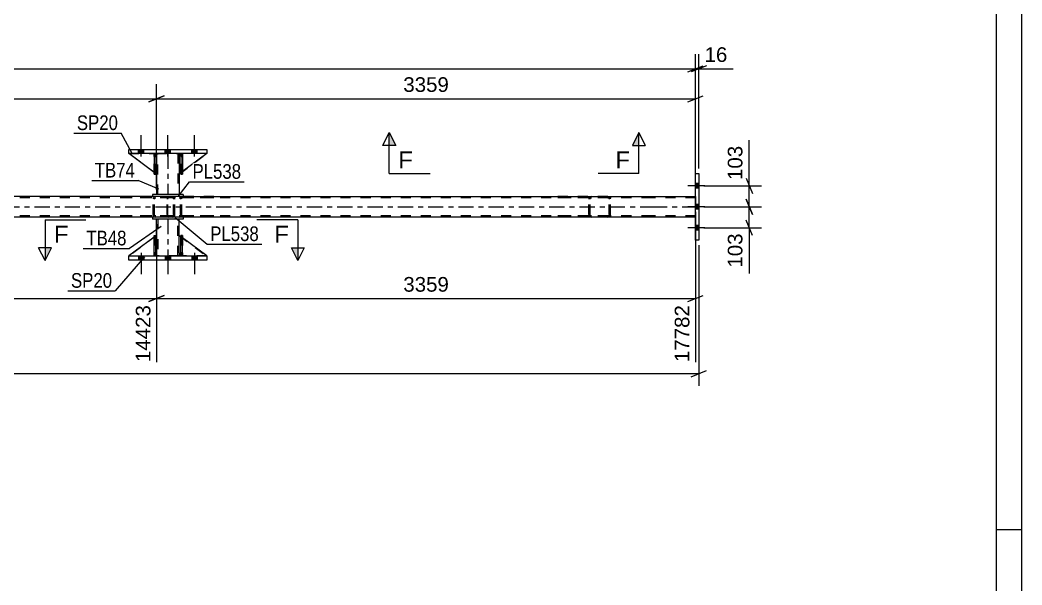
# Model space of a CAD drawing. Header units: millimetres. Extents: x -57 to 784, y -422 to 172.
# Drawn here: x 588 to 783.9, y -284.1 to -173.7 of the extents above; entities that cross this region are included whole.
import ezdxf

# ---------------------------------------------------------------- set-up
doc = ezdxf.new("R2010")
doc.units = ezdxf.units.MM
doc.linetypes.add('DXK_LINE_DOT2', pattern=[3.9198, 1.9599, -1.9599])
doc.linetypes.add('DXK_LINE_DOT3', pattern=[5.9187, 2.979, -0.9799, 0.9799, -0.9799])
doc.styles.add('Arial', font='ARIAL.TTF', dxfattribs={"height": 0.2})
doc.styles.add('Arial Narrow', font='ARIALN.TTF', dxfattribs={"height": 0.2})

# ---------------------------------------------------------------- blocks, each defined once
blk = doc.blocks.new('Unknown-122571766-1115')
at = {"color": 5, "linetype": 'Continuous'}
for p, q in [((783.89, -422.36), (783.89, 171.64)), ((778.89, -417.36), (778.89, 166.64)), ((783.89, -273.36), (778.89, -273.36))]:
    blk.add_line(p, q, dxfattribs=at)
blk = doc.blocks.new('Part-122571766-3191 - 2997')
at = {"color": 2, "linetype": 'Continuous'}
for p, q in [((619.47, -219.83), (619.47, -215.83)), ((619.47, -215.83), (619.79, -215.83)), ((619.79, -219.83), (619.79, -215.83)), ((619.47, -219.83), (619.47, -219.83)), ((619.79, -219.83), (619.47, -219.83))]:
    blk.add_line(p, q, dxfattribs=at)
at = {"color": 7, "linetype": 'DXK_LINE_DOT2'}
for p, q in [((619.47, -215.83), (619.47, -219.23)), ((619.79, -219.23), (619.79, -215.83)), ((619.47, -219.23), (619.47, -219.83)), ((619.47, -219.23), (619.79, -219.23)), ((619.79, -219.83), (619.79, -219.23)), ((619.47, -219.83), (619.47, -219.83)), ((619.47, -219.83), (619.47, -219.83)), ((619.79, -219.83), (619.79, -219.83))]:
    blk.add_line(p, q, dxfattribs=at)
blk = doc.blocks.new('Bolt-122571766-3031 - 2997')
at = {"linetype": 'Continuous'}
for points in [[(720.07, -205.69), (720.07, -206.57), (720.71, -206.57), (720.71, -205.69)], [(720.07, -205.69), (720.07, -206.57), (720.71, -206.57), (720.71, -205.69)], [(720.07, -205.69), (720.07, -206.57), (720.71, -206.57), (720.71, -205.69)], [(720.07, -209.81), (720.07, -210.69), (720.71, -210.69), (720.71, -209.81)], [(720.07, -209.81), (720.07, -210.69), (720.71, -210.69), (720.71, -209.81)], [(720.07, -213.89), (720.07, -214.77), (720.71, -214.77), (720.71, -213.89)], [(720.07, -213.89), (720.07, -214.77), (720.71, -214.77), (720.71, -213.89)], [(720.07, -213.89), (720.07, -214.77), (720.71, -214.77), (720.71, -213.89)]]:
    blk.add_hatch(color=1, dxfattribs=at).paths.add_polyline_path(points)
at = {"color": 1, "linetype": 'Continuous'}
for p, q in [((721.87, -206.13), (718.55, -206.13)), ((721.87, -206.13), (718.55, -206.13)), ((721.87, -206.13), (718.55, -206.13)), ((720.71, -205.69), (720.07, -205.69)), ((720.71, -205.69), (720.07, -205.69)), ((720.71, -205.69), (720.07, -205.69)), ((720.71, -206.57), (720.07, -206.57)), ((720.71, -206.57), (720.07, -206.57)), ((720.71, -206.57), (720.07, -206.57)), ((721.87, -210.25), (718.55, -210.25)), ((721.87, -210.25), (718.55, -210.25)), ((720.71, -209.81), (720.07, -209.81)), ((720.71, -209.81), (720.07, -209.81)), ((720.71, -210.69), (720.07, -210.69)), ((720.71, -210.69), (720.07, -210.69)), ((721.87, -214.33), (718.55, -214.33)), ((721.87, -214.33), (718.55, -214.33)), ((721.87, -214.33), (718.55, -214.33)), ((720.71, -213.89), (720.07, -213.89)), ((720.71, -213.89), (720.07, -213.89)), ((720.71, -213.89), (720.07, -213.89)), ((720.71, -214.77), (720.07, -214.77)), ((720.71, -214.77), (720.07, -214.77)), ((720.71, -214.77), (720.07, -214.77))]:
    blk.add_line(p, q, dxfattribs=at)
blk = doc.blocks.new('Part-122571766-3190 - 2997')
at = {"color": 2, "linetype": 'Continuous'}
for p, q in [((614.72, -215.83), (614.72, -212.63)), ((619.12, -215.83), (619.12, -212.63)), ((614.72, -219.83), (614.72, -219.23)), ((619.12, -219.23), (619.12, -219.83))]:
    blk.add_line(p, q, dxfattribs=at)
at = {"color": 7, "linetype": 'DXK_LINE_DOT2'}
for p, q in [((619.12, -212.63), (614.72, -212.63)), ((614.96, -212.63), (614.96, -219.83)), ((618.88, -219.83), (618.88, -212.63)), ((614.72, -219.23), (614.72, -215.83)), ((619.12, -219.23), (619.12, -215.83)), ((619.12, -219.83), (614.72, -219.83))]:
    blk.add_line(p, q, dxfattribs=at)
at = {"color": 7, "linetype": 'DXK_LINE_DOT3'}
blk.add_line((616.92, -212.63), (616.92, -219.83), dxfattribs=at)
blk = doc.blocks.new('Part-122571766-3039 - 2997')
at = {"color": 2, "linetype": 'Continuous'}
for p, q in [((619.92, -207.83), (613.92, -207.83)), ((613.92, -207.83), (613.92, -208.23)), ((619.92, -208.23), (613.92, -208.23)), ((619.92, -207.83), (619.92, -208.23))]:
    blk.add_line(p, q, dxfattribs=at)
blk = doc.blocks.new('Part-122571766-3161 - 2997')
at = {"color": 2, "linetype": 'Continuous'}
for p, q in [((614.59, -199.83), (614.27, -199.83)), ((614.27, -199.83), (614.27, -203.83)), ((614.59, -199.83), (614.59, -199.83)), ((614.59, -199.83), (614.59, -203.83)), ((614.59, -203.83), (614.27, -203.83))]:
    blk.add_line(p, q, dxfattribs=at)
at = {"color": 7, "linetype": 'DXK_LINE_DOT2'}
for p, q in [((614.27, -199.83), (614.27, -200.43)), ((614.27, -199.83), (614.27, -199.83)), ((614.59, -200.43), (614.27, -200.43)), ((614.27, -200.43), (614.27, -203.83)), ((614.59, -200.43), (614.59, -199.83)), ((614.59, -199.83), (614.59, -199.83)), ((614.59, -203.83), (614.59, -200.43))]:
    blk.add_line(p, q, dxfattribs=at)
blk = doc.blocks.new('Part-122571766-3044 - 2997')
at = {"color": 7, "linetype": 'DXK_LINE_DOT2'}
for p, q in [((711.45, -208.47), (52.25, -208.47)), ((619.92, -208.23), (613.92, -208.23)), ((720.07, -208.47), (711.55, -208.47)), ((720.07, -208.23), (720.07, -212.23)), ((711.45, -211.99), (52.25, -211.99)), ((619.92, -212.23), (613.92, -212.23)), ((720.07, -211.99), (711.55, -211.99))]:
    blk.add_line(p, q, dxfattribs=at)
at = {"color": 2, "linetype": 'Continuous'}
for p, q in [((613.92, -208.23), (449.65, -208.23)), ((619.92, -208.23), (711.45, -208.23)), ((711.55, -208.23), (720.07, -208.23)), ((613.92, -212.23), (449.65, -212.23)), ((711.45, -212.23), (619.92, -212.23)), ((720.07, -212.23), (711.55, -212.23))]:
    blk.add_line(p, q, dxfattribs=at)
at = {"color": 7, "linetype": 'DXK_LINE_DOT3'}
for p, q in [((52.25, -210.23), (711.45, -210.23)), ((711.55, -210.23), (720.07, -210.23))]:
    blk.add_line(p, q, dxfattribs=at)
blk = doc.blocks.new('Part-122571766-3095 - 2997')
at = {"color": 2, "linetype": 'Continuous'}
for p, q in [((614.27, -203.5), (609.32, -199.83)), ((614.27, -199.98), (614.12, -199.83)), ((614.72, -200.43), (614.59, -200.3)), ((614.72, -200.43), (614.72, -200.43)), ((614.72, -203.83), (614.72, -200.43)), ((614.59, -203.74), (614.72, -203.83)), ((614.72, -203.83), (614.72, -203.83))]:
    blk.add_line(p, q, dxfattribs=at)
at = {"color": 7, "linetype": 'DXK_LINE_DOT2'}
for p, q in [((614.12, -199.83), (609.32, -199.83)), ((609.32, -199.83), (609.32, -199.83)), ((614.12, -199.83), (614.72, -200.43)), ((614.59, -200.3), (614.27, -199.98)), ((614.72, -200.43), (614.72, -203.83)), ((614.59, -203.74), (614.27, -203.5))]:
    blk.add_line(p, q, dxfattribs=at)
blk = doc.blocks.new('Bolt-122571766-3138 - 2997')
at = {"linetype": 'Continuous'}
for points in [[(612.24, -199.03), (611.2, -199.03), (611.2, -199.83), (612.24, -199.83)], [(612.24, -199.03), (611.2, -199.03), (611.2, -199.83), (612.24, -199.83)], [(612.24, -199.03), (611.2, -199.03), (611.2, -199.83), (612.24, -199.83)], [(617.44, -199.03), (616.4, -199.03), (616.4, -199.83), (617.44, -199.83)], [(617.44, -199.03), (616.4, -199.03), (616.4, -199.83), (617.44, -199.83)], [(622.64, -199.03), (621.6, -199.03), (621.6, -199.83), (622.64, -199.83)], [(622.64, -199.03), (621.6, -199.03), (621.6, -199.83), (622.64, -199.83)], [(622.64, -199.03), (621.6, -199.03), (621.6, -199.83), (622.64, -199.83)]]:
    blk.add_hatch(color=1, dxfattribs=at).paths.add_polyline_path(points)
at = {"color": 1, "linetype": 'Continuous'}
for p, q in [((611.72, -200.43), (611.72, -196.23)), ((611.72, -200.43), (611.72, -196.23)), ((611.72, -200.43), (611.72, -196.23)), ((616.92, -200.43), (616.92, -196.23)), ((616.92, -200.43), (616.92, -196.23)), ((622.12, -200.43), (622.12, -196.23)), ((622.12, -200.43), (622.12, -196.23)), ((622.12, -200.43), (622.12, -196.23)), ((611.2, -199.83), (611.2, -199.03)), ((611.2, -199.83), (611.2, -199.03)), ((611.2, -199.83), (611.2, -199.03)), ((612.24, -199.83), (612.24, -199.03)), ((612.24, -199.83), (612.24, -199.03)), ((612.24, -199.83), (612.24, -199.03)), ((616.4, -199.83), (616.4, -199.03)), ((616.4, -199.83), (616.4, -199.03)), ((617.44, -199.83), (617.44, -199.03)), ((617.44, -199.83), (617.44, -199.03)), ((621.6, -199.83), (621.6, -199.03)), ((621.6, -199.83), (621.6, -199.03)), ((621.6, -199.83), (621.6, -199.03)), ((622.64, -199.83), (622.64, -199.03)), ((622.64, -199.83), (622.64, -199.03)), ((622.64, -199.83), (622.64, -199.03))]:
    blk.add_line(p, q, dxfattribs=at)
blk = doc.blocks.new('Part-122571766-3160 - 2997')
at = {"color": 7, "linetype": 'DXK_LINE_DOT2'}
for p, q in [((619.47, -200.43), (619.47, -199.83)), ((619.47, -199.83), (619.47, -199.83)), ((619.47, -199.83), (619.47, -203.83)), ((619.47, -199.83), (619.79, -199.83)), ((619.47, -203.83), (619.47, -200.43)), ((619.47, -200.43), (619.79, -200.43)), ((619.79, -199.83), (619.79, -200.43)), ((619.79, -203.83), (619.79, -199.83)), ((619.79, -200.43), (619.79, -203.83)), ((619.47, -203.83), (619.79, -203.83))]:
    blk.add_line(p, q, dxfattribs=at)
blk = doc.blocks.new('Part-122571766-3096 - 2997')
at = {"color": 7, "linetype": 'DXK_LINE_DOT2'}
for p, q in [((614.27, -200.43), (614.27, -199.83)), ((614.27, -199.83), (614.27, -199.83)), ((614.27, -199.83), (614.27, -203.83)), ((614.27, -199.83), (614.59, -199.83)), ((614.27, -203.83), (614.27, -200.43)), ((614.27, -200.43), (614.59, -200.43)), ((614.59, -199.83), (614.59, -200.43)), ((614.59, -203.83), (614.59, -199.83)), ((614.59, -200.43), (614.59, -203.83)), ((614.27, -203.83), (614.59, -203.83))]:
    blk.add_line(p, q, dxfattribs=at)
blk = doc.blocks.new('Part-122571766-3180 - 2997')
at = {"color": 7, "linetype": 'DXK_LINE_DOT2'}
for p, q in [((614.27, -215.83), (614.59, -215.83)), ((614.27, -219.23), (614.27, -215.83)), ((614.27, -215.83), (614.27, -219.83)), ((614.59, -215.83), (614.59, -219.23)), ((614.59, -219.83), (614.59, -215.92)), ((614.59, -219.23), (614.27, -219.23)), ((614.27, -219.83), (614.27, -219.23)), ((614.59, -219.23), (614.59, -219.83)), ((614.59, -219.83), (614.27, -219.83)), ((614.59, -219.83), (614.59, -219.83))]:
    blk.add_line(p, q, dxfattribs=at)
blk = doc.blocks.new('Part-122571766-3185 - 2997')
at = {"color": 2, "linetype": 'Continuous'}
for p, q in [((619.92, -212.23), (613.92, -212.23)), ((613.92, -212.23), (613.92, -212.63)), ((619.92, -212.63), (613.92, -212.63)), ((619.92, -212.23), (619.92, -212.63))]:
    blk.add_line(p, q, dxfattribs=at)
blk = doc.blocks.new('Bolt-122571766-3121 - 2997')
at = {"linetype": 'Continuous'}
for points in [[(611.2, -220.63), (612.24, -220.63), (612.24, -219.83), (611.2, -219.83)], [(611.2, -220.63), (612.24, -220.63), (612.24, -219.83), (611.2, -219.83)], [(611.2, -220.63), (612.24, -220.63), (612.24, -219.83), (611.2, -219.83)], [(616.4, -220.63), (617.44, -220.63), (617.44, -219.83), (616.4, -219.83)], [(616.4, -220.63), (617.44, -220.63), (617.44, -219.83), (616.4, -219.83)], [(621.6, -220.63), (622.64, -220.63), (622.64, -219.83), (621.6, -219.83)], [(621.6, -220.63), (622.64, -220.63), (622.64, -219.83), (621.6, -219.83)], [(621.6, -220.63), (622.64, -220.63), (622.64, -219.83), (621.6, -219.83)]]:
    blk.add_hatch(color=1, dxfattribs=at).paths.add_polyline_path(points)
at = {"color": 1, "linetype": 'Continuous'}
for p, q in [((611.72, -219.23), (611.72, -223.43)), ((611.72, -219.23), (611.72, -223.43)), ((611.72, -219.23), (611.72, -223.43)), ((616.92, -219.23), (616.92, -223.43)), ((616.92, -219.23), (616.92, -223.43)), ((622.12, -219.23), (622.12, -223.43)), ((622.12, -219.23), (622.12, -223.43)), ((622.12, -219.23), (622.12, -223.43)), ((611.2, -219.83), (611.2, -220.63)), ((611.2, -219.83), (611.2, -220.63)), ((611.2, -219.83), (611.2, -220.63)), ((612.24, -219.83), (612.24, -220.63)), ((612.24, -219.83), (612.24, -220.63)), ((612.24, -219.83), (612.24, -220.63)), ((616.4, -219.83), (616.4, -220.63)), ((616.4, -219.83), (616.4, -220.63)), ((617.44, -219.83), (617.44, -220.63)), ((617.44, -219.83), (617.44, -220.63)), ((621.6, -219.83), (621.6, -220.63)), ((621.6, -219.83), (621.6, -220.63)), ((621.6, -219.83), (621.6, -220.63)), ((622.64, -219.83), (622.64, -220.63)), ((622.64, -219.83), (622.64, -220.63)), ((622.64, -219.83), (622.64, -220.63))]:
    blk.add_line(p, q, dxfattribs=at)
blk = doc.blocks.new('Part-122571766-3162 - 2997')
at = {"color": 2, "linetype": 'Continuous'}
for p, q in [((619.79, -199.83), (619.47, -199.83)), ((619.47, -199.83), (619.47, -203.83)), ((619.79, -199.83), (619.79, -199.83)), ((619.79, -199.83), (619.79, -203.83)), ((619.79, -203.83), (619.47, -203.83))]:
    blk.add_line(p, q, dxfattribs=at)
at = {"color": 7, "linetype": 'DXK_LINE_DOT2'}
for p, q in [((619.47, -199.83), (619.47, -200.43)), ((619.47, -199.83), (619.47, -199.83)), ((619.79, -200.43), (619.47, -200.43)), ((619.47, -200.43), (619.47, -203.83)), ((619.79, -200.43), (619.79, -199.83)), ((619.79, -199.83), (619.79, -199.83)), ((619.79, -203.83), (619.79, -200.43))]:
    blk.add_line(p, q, dxfattribs=at)
blk = doc.blocks.new('Part-122571766-3167 - 2997')
at = {"color": 2, "linetype": 'Continuous'}
for p, q in [((614.72, -199.83), (614.72, -200.43)), ((619.12, -199.83), (619.12, -200.43)), ((614.72, -203.83), (614.72, -207.83)), ((619.12, -203.83), (619.12, -207.83))]:
    blk.add_line(p, q, dxfattribs=at)
at = {"color": 7, "linetype": 'DXK_LINE_DOT2'}
for p, q in [((614.72, -199.83), (619.12, -199.83)), ((614.72, -200.43), (614.72, -203.83)), ((614.96, -207.83), (614.96, -199.83)), ((618.88, -199.83), (618.88, -207.83)), ((619.12, -200.43), (619.12, -203.83)), ((619.12, -207.83), (614.72, -207.83))]:
    blk.add_line(p, q, dxfattribs=at)
at = {"color": 7, "linetype": 'DXK_LINE_DOT3'}
blk.add_line((616.92, -199.83), (616.92, -207.83), dxfattribs=at)
blk = doc.blocks.new('Part-122571766-3179 - 2997')
at = {"color": 7, "linetype": 'DXK_LINE_DOT2'}
for p, q in [((619.79, -215.83), (619.47, -215.83)), ((619.47, -219.23), (619.47, -215.83)), ((619.47, -215.83), (619.47, -219.83)), ((619.79, -215.83), (619.79, -219.23)), ((619.79, -219.83), (619.79, -215.83)), ((619.79, -219.23), (619.47, -219.23)), ((619.47, -219.83), (619.47, -219.23)), ((619.79, -219.23), (619.79, -219.83)), ((619.79, -219.83), (619.47, -219.83)), ((619.79, -219.83), (619.79, -219.83))]:
    blk.add_line(p, q, dxfattribs=at)
blk = doc.blocks.new('Part-122571766-3192 - 2997')
at = {"color": 2, "linetype": 'Continuous'}
for p, q in [((614.27, -219.83), (614.27, -215.83)), ((614.27, -215.83), (614.59, -215.83)), ((614.59, -219.83), (614.59, -215.83)), ((614.27, -219.83), (614.27, -219.83)), ((614.59, -219.83), (614.27, -219.83))]:
    blk.add_line(p, q, dxfattribs=at)
at = {"color": 7, "linetype": 'DXK_LINE_DOT2'}
for p, q in [((614.27, -215.83), (614.27, -219.23)), ((614.59, -219.23), (614.59, -215.83)), ((614.27, -219.23), (614.27, -219.83)), ((614.27, -219.23), (614.59, -219.23)), ((614.59, -219.83), (614.59, -219.23)), ((614.27, -219.83), (614.27, -219.83)), ((614.27, -219.83), (614.27, -219.83)), ((614.59, -219.83), (614.59, -219.83))]:
    blk.add_line(p, q, dxfattribs=at)
blk = doc.blocks.new('Part-122571766-3213 - 2997')
at = {"color": 7, "linetype": 'DXK_LINE_DOT2'}
for p, q in [((619.72, -199.83), (619.12, -200.43)), ((619.12, -203.83), (624.52, -199.83)), ((619.12, -200.43), (619.12, -203.83)), ((624.52, -199.83), (619.72, -199.83))]:
    blk.add_line(p, q, dxfattribs=at)
blk = doc.blocks.new('Part-122571766-3218 - 2997')
at = {"color": 2, "linetype": 'Continuous'}
for p, q in [((609.32, -220.63), (609.32, -219.83)), ((609.32, -219.83), (624.52, -219.83)), ((624.52, -220.63), (609.32, -220.63)), ((624.52, -219.83), (624.52, -220.63))]:
    blk.add_line(p, q, dxfattribs=at)
blk = doc.blocks.new('Part-122571766-3223 - 2997')
at = {"color": 2, "linetype": 'Continuous'}
for p, q in [((609.32, -199.83), (609.32, -199.03)), ((609.32, -199.03), (624.52, -199.03)), ((624.52, -199.03), (624.52, -199.83)), ((624.52, -199.83), (609.32, -199.83))]:
    blk.add_line(p, q, dxfattribs=at)
blk = doc.blocks.new('Part-122571766-3235 - 2997')
at = {"color": 2, "linetype": 'Continuous'}
for p, q in [((614.27, -216.16), (609.32, -219.83)), ((614.72, -215.83), (614.59, -215.92)), ((614.72, -219.23), (614.72, -215.83)), ((614.72, -219.23), (614.59, -219.36)), ((614.72, -219.23), (614.72, -219.23)), ((614.27, -219.68), (614.12, -219.83))]:
    blk.add_line(p, q, dxfattribs=at)
at = {"color": 7, "linetype": 'DXK_LINE_DOT2'}
for p, q in [((614.59, -215.92), (614.27, -216.16)), ((614.72, -219.23), (614.72, -215.83)), ((614.72, -219.23), (614.12, -219.83)), ((614.59, -219.36), (614.27, -219.68)), ((609.32, -219.83), (609.32, -219.83)), ((609.32, -219.83), (614.12, -219.83))]:
    blk.add_line(p, q, dxfattribs=at)
blk = doc.blocks.new('Part-122571766-3236 - 2997')
at = {"color": 7, "linetype": 'DXK_LINE_DOT2'}
for p, q in [((614.72, -215.83), (609.32, -219.83)), ((614.72, -219.23), (614.72, -215.83)), ((614.72, -215.83), (614.72, -219.23)), ((614.12, -219.83), (614.72, -219.23)), ((614.72, -219.23), (614.12, -219.83)), ((614.72, -219.23), (614.72, -219.23)), ((609.32, -219.83), (614.12, -219.83))]:
    blk.add_line(p, q, dxfattribs=at)
blk = doc.blocks.new('Part-122571766-3237 - 2997')
at = {"color": 2, "linetype": 'Continuous'}
for p, q in [((619.12, -219.23), (619.12, -215.83)), ((619.12, -215.83), (619.47, -216.09)), ((624.52, -219.83), (619.79, -216.33)), ((619.47, -219.58), (619.12, -219.23))]:
    blk.add_line(p, q, dxfattribs=at)
at = {"color": 7, "linetype": 'DXK_LINE_DOT2'}
for p, q in [((619.79, -216.33), (619.47, -216.09)), ((619.47, -219.58), (619.72, -219.83)), ((619.72, -219.83), (624.52, -219.83))]:
    blk.add_line(p, q, dxfattribs=at)
blk = doc.blocks.new('Part-122571766-3238 - 2997')
at = {"color": 7, "linetype": 'DXK_LINE_DOT2'}
for p, q in [((619.12, -219.23), (619.12, -215.83)), ((619.12, -215.83), (624.52, -219.83)), ((619.72, -219.83), (619.12, -219.23)), ((624.52, -219.83), (619.72, -219.83))]:
    blk.add_line(p, q, dxfattribs=at)
blk = doc.blocks.new('Part-122571766-3239 - 2997')
at = {"color": 7, "linetype": 'DXK_LINE_DOT2'}
for p, q in [((614.72, -203.83), (609.32, -199.83)), ((609.32, -199.83), (614.12, -199.83)), ((614.12, -199.83), (614.72, -200.43)), ((614.72, -200.43), (614.12, -199.83)), ((614.72, -200.43), (614.72, -203.83)), ((614.72, -200.43), (614.72, -200.43)), ((614.72, -200.43), (614.72, -203.83))]:
    blk.add_line(p, q, dxfattribs=at)
blk = doc.blocks.new('Part-122571766-3240 - 2997')
at = {"color": 2, "linetype": 'Continuous'}
for p, q in [((619.47, -200.08), (619.12, -200.43)), ((619.12, -200.43), (619.12, -203.83)), ((624.52, -199.83), (619.79, -203.33)), ((619.12, -203.83), (619.47, -203.57))]:
    blk.add_line(p, q, dxfattribs=at)
at = {"color": 7, "linetype": 'DXK_LINE_DOT2'}
for p, q in [((619.72, -199.83), (619.47, -200.08)), ((624.52, -199.83), (619.72, -199.83)), ((624.52, -199.83), (624.52, -199.83)), ((624.52, -199.83), (624.52, -199.83)), ((619.79, -203.33), (619.47, -203.57))]:
    blk.add_line(p, q, dxfattribs=at)
blk = doc.blocks.new('Part-122571766-3251 - 2997')
at = {"color": 7, "linetype": 'DXK_LINE_DOT2'}
for p, q in [((617.81, -208.23), (606.67, -208.23)), ((617.81, -208.47), (606.67, -208.47)), ((614.1, -208.54), (614.06, -208.71)), ((614.06, -211.75), (614.06, -208.71)), ((614.1, -208.53), (614.1, -208.54)), ((614.32, -208.71), (614.34, -208.62)), ((614.32, -211.75), (614.32, -208.71)), ((614.34, -208.62), (614.39, -208.54)), ((614.57, -208.23), (614.38, -208.27)), ((614.39, -208.54), (614.48, -208.49)), ((614.48, -208.49), (614.57, -208.47)), ((618, -208.27), (617.81, -208.23)), ((617.81, -208.47), (617.91, -208.49)), ((617.91, -208.49), (617.99, -208.54)), ((617.99, -208.54), (618.04, -208.62)), ((618.04, -208.62), (618.06, -208.71)), ((618.06, -211.75), (618.06, -208.71)), ((618.28, -208.54), (618.28, -208.53)), ((618.32, -208.71), (618.28, -208.54)), ((618.32, -211.75), (618.32, -208.71)), ((617.81, -211.99), (606.67, -211.99)), ((617.81, -212.23), (606.67, -212.23)), ((614.06, -211.75), (614.08, -211.84)), ((614.08, -211.84), (614.1, -211.93)), ((614.34, -211.84), (614.32, -211.75)), ((614.39, -211.92), (614.34, -211.84)), ((614.38, -212.19), (614.57, -212.23)), ((614.48, -211.97), (614.39, -211.92)), ((614.57, -211.99), (614.48, -211.97)), ((617.91, -211.97), (617.81, -211.99)), ((617.81, -212.23), (618, -212.19)), ((617.99, -211.92), (617.91, -211.97)), ((618.04, -211.84), (617.99, -211.92)), ((618.06, -211.75), (618.04, -211.84)), ((618.28, -211.93), (618.3, -211.84)), ((618.3, -211.84), (618.32, -211.75))]:
    blk.add_line(p, q, dxfattribs=at)
for centre, start, end in [((614.55, -208.73), 110.7583, 155.68), ((617.83, -208.73), 24.32, 69.2417), ((614.55, -211.73), 204.32, 249.2417), ((617.83, -211.73), 290.7583, 335.68)]:
    blk.add_arc(centre, 0.496, start, end, dxfattribs=at)
blk = doc.blocks.new('Part-122571766-3256 - 2997')
at = {"color": 7, "linetype": 'DXK_LINE_DOT2'}
for p, q in [((616.79, -208.53), (616.77, -208.71)), ((616.77, -211.75), (616.77, -208.71)), ((616.85, -208.37), (616.79, -208.53)), ((616.94, -208.27), (616.85, -208.37)), ((616.91, -208.71), (616.92, -208.62)), ((616.91, -211.75), (616.91, -208.71)), ((616.92, -208.62), (616.95, -208.54)), ((617.04, -208.23), (616.94, -208.27)), ((616.95, -208.54), (616.99, -208.49)), ((616.99, -208.49), (617.04, -208.47)), ((625.9, -208.23), (617.04, -208.23)), ((625.9, -208.47), (617.04, -208.47)), ((618.32, -208.23), (618.32, -208.47)), ((619.33, -208.27), (619.13, -208.23)), ((619.13, -208.47), (619.23, -208.49)), ((619.23, -208.49), (619.31, -208.54)), ((619.31, -208.54), (619.37, -208.62)), ((619.37, -208.62), (619.39, -208.71)), ((619.39, -211.75), (619.39, -208.71)), ((619.6, -208.54), (619.6, -208.53)), ((619.64, -208.71), (619.6, -208.54)), ((619.64, -211.75), (619.64, -208.71)), ((616.77, -211.75), (616.79, -211.93)), ((616.79, -211.93), (616.85, -212.09)), ((616.85, -212.09), (616.94, -212.19)), ((616.92, -211.84), (616.91, -211.75)), ((616.95, -211.92), (616.92, -211.84)), ((616.94, -212.19), (617.04, -212.23)), ((616.99, -211.97), (616.95, -211.92)), ((617.04, -211.99), (616.99, -211.97)), ((625.9, -211.99), (617.04, -211.99)), ((625.9, -212.23), (617.04, -212.23)), ((618.32, -212.23), (618.32, -211.99)), ((619.23, -211.97), (619.13, -211.99)), ((619.13, -212.23), (619.33, -212.19)), ((619.31, -211.92), (619.23, -211.97)), ((619.37, -211.84), (619.31, -211.92)), ((619.39, -211.75), (619.37, -211.84)), ((619.6, -211.93), (619.62, -211.84)), ((619.62, -211.84), (619.64, -211.75))]:
    blk.add_line(p, q, dxfattribs=at)
for centre, start, end in [((619.15, -208.72), 23.8494, 68.8059), ((619.15, -211.73), 291.1941, 336.1506)]:
    blk.add_arc(centre, 0.492, start, end, dxfattribs=at)
blk = doc.blocks.new('Part-122571766-3265 - 2997')
at = {"color": 2, "linetype": 'Continuous'}
for p, q in [((720.07, -216.73), (720.07, -203.73)), ((720.07, -203.73), (720.71, -203.73)), ((720.71, -203.73), (720.71, -216.73)), ((720.71, -216.73), (720.07, -216.73))]:
    blk.add_line(p, q, dxfattribs=at)
blk = doc.blocks.new('Part-122571766-3267 - 2997')
at = {"color": 7, "linetype": 'DXK_LINE_DOT2'}
for p, q in [((702.94, -208.23), (691.8, -208.23)), ((702.94, -208.47), (691.8, -208.47)), ((699.23, -208.54), (699.2, -208.71)), ((699.2, -211.75), (699.2, -208.71)), ((699.24, -208.53), (699.23, -208.54)), ((699.45, -208.71), (699.47, -208.62)), ((699.45, -211.75), (699.45, -208.71)), ((699.47, -208.62), (699.53, -208.54)), ((699.71, -208.23), (699.51, -208.27)), ((699.53, -208.54), (699.61, -208.49)), ((699.61, -208.49), (699.71, -208.47)), ((703.14, -208.27), (702.94, -208.23)), ((702.94, -208.47), (703.04, -208.49)), ((703.04, -208.49), (703.12, -208.54)), ((703.12, -208.54), (703.18, -208.62)), ((703.18, -208.62), (703.2, -208.71)), ((703.2, -211.75), (703.2, -208.71)), ((703.42, -208.54), (703.41, -208.53)), ((703.45, -208.71), (703.42, -208.54)), ((703.45, -211.75), (703.45, -208.71)), ((702.94, -211.99), (691.8, -211.99)), ((702.94, -212.23), (691.8, -212.23)), ((699.2, -211.75), (699.22, -211.84)), ((699.22, -211.84), (699.24, -211.93)), ((699.47, -211.84), (699.45, -211.75)), ((699.53, -211.92), (699.47, -211.84)), ((699.51, -212.19), (699.71, -212.23)), ((699.61, -211.97), (699.53, -211.92)), ((699.71, -211.99), (699.61, -211.97)), ((703.04, -211.97), (702.94, -211.99)), ((702.94, -212.23), (703.14, -212.19)), ((703.12, -211.92), (703.04, -211.97)), ((703.18, -211.84), (703.12, -211.92)), ((703.2, -211.75), (703.18, -211.84)), ((703.41, -211.93), (703.43, -211.84)), ((703.43, -211.84), (703.45, -211.75))]:
    blk.add_line(p, q, dxfattribs=at)
for centre, start, end in [((699.69, -208.73), 110.7583, 155.68), ((702.96, -208.73), 24.32, 69.2417), ((699.69, -211.73), 204.32, 249.2417), ((702.96, -211.73), 290.7583, 335.68)]:
    blk.add_arc(centre, 0.496, start, end, dxfattribs=at)
blk = doc.blocks.new('StraightDimension-122571766-11549 - 2997')
at = {"color": 7, "linetype": 'Continuous'}
for p, q in [((720.07, -202.73), (720.07, -180.43)), ((720.71, -202.73), (720.71, -180.43)), ((718.57, -183.88), (721.57, -182.68)), ((722.21, -182.68), (719.21, -183.88)), ((720.07, -183.28), (720.71, -183.28))]:
    blk.add_line(p, q, dxfattribs=at)
at = {"color": 0}
blk.add_wipeout([(726.89, -182.53), (726.89, -178.33), (721.24, -178.33), (721.24, -182.53)], dxfattribs=at)
at = {"color": 7, "linetype": 'Continuous'}
blk.add_line((720.71, -183.28), (727.41, -183.28), dxfattribs=at)
blk.add_line((720.71, -183.28), (727.41, -183.28), dxfattribs=at)
at = {"color": 3, "style": 'Arial'}
blk.add_text('16', height=2.865, dxfattribs=at).set_placement((721.84, -181.93))
blk = doc.blocks.new('StraightDimension-122571766-3459 - 2997')
at = {"color": 7, "linetype": 'Continuous'}
for p, q in [((720.07, -211.23), (720.07, -240.58)), ((614.72, -213.63), (614.72, -240.58)), ((616.22, -227.57), (613.22, -228.77)), ((614.72, -228.17), (720.07, -228.17)), ((718.57, -228.77), (721.57, -227.57))]:
    blk.add_line(p, q, dxfattribs=at)
at = {"color": 0}
blk.add_wipeout([(672.44, -227.42), (672.44, -223.22), (662.35, -223.22), (662.35, -227.42)], dxfattribs=at)
at = {"color": 0, "linetype": 'Continuous'}
blk.add_wipeout([(719.47, -228.87), (715.27, -228.87), (715.27, -241.18), (719.47, -241.18)], dxfattribs=at)
at = {"color": 3, "style": 'Arial'}
blk.add_text('3359', height=2.865, dxfattribs=at).set_placement((662.95, -226.82))
at = {"color": 3, "linetype": 'Continuous', "style": 'Arial'}
blk.add_text('17782', height=2.865, rotation=90.0002, dxfattribs=at).set_placement((718.87, -240.58))
blk = doc.blocks.new('StraightDimension-122571766-11550 - 2997')
at = {"color": 7, "linetype": 'Continuous'}
for p, q in [((720.07, -202.73), (720.07, -180.43)), ((43.63, -183.28), (720.07, -183.28)), ((718.57, -183.88), (721.57, -182.68))]:
    blk.add_line(p, q, dxfattribs=at)
blk = doc.blocks.new('StraightDimension-122571766-3336 - 2997')
at = {"color": 7, "linetype": 'Continuous'}
for p, q in [((720.71, -217.73), (720.71, -245.24)), ((42.99, -242.84), (720.71, -242.84)), ((719.21, -243.44), (722.21, -242.24))]:
    blk.add_line(p, q, dxfattribs=at)
blk = doc.blocks.new('StraightDimension-122571766-3388 - 2997')
at = {"color": 7, "linetype": 'Continuous'}
for p, q in [((614.72, -206.83), (614.72, -186.28)), ((720.07, -207.23), (720.07, -186.28)), ((616.22, -188.53), (613.22, -189.73)), ((614.72, -189.13), (720.07, -189.13)), ((718.57, -189.73), (721.57, -188.53))]:
    blk.add_line(p, q, dxfattribs=at)
at = {"color": 0}
blk.add_wipeout([(672.44, -188.38), (672.44, -184.18), (662.35, -184.18), (662.35, -188.38)], dxfattribs=at)
at = {"color": 3, "style": 'Arial'}
blk.add_text('3359', height=2.865, dxfattribs=at).set_placement((662.95, -187.78))
blk = doc.blocks.new('StraightDimension-122571766-3371 - 2997')
at = {"color": 7, "linetype": 'Continuous'}
for p, q in [((729.99, -208.73), (731.19, -211.73)), ((721.71, -210.23), (732.99, -210.23)), ((730.59, -214.33), (730.59, -210.23)), ((731.19, -215.83), (729.99, -212.83)), ((721.71, -214.33), (732.99, -214.33))]:
    blk.add_line(p, q, dxfattribs=at)
at = {"color": 0}
blk.add_wipeout([(729.83, -214.85), (725.63, -214.85), (725.63, -222.72), (729.83, -222.72)], dxfattribs=at)
at = {"color": 7, "linetype": 'Continuous'}
blk.add_line((730.59, -214.33), (730.59, -223.25), dxfattribs=at)
blk.add_line((730.59, -214.33), (730.59, -223.25), dxfattribs=at)
at = {"color": 3, "style": 'Arial'}
blk.add_text('103', height=2.865, rotation=90.0002, dxfattribs=at).set_placement((729.24, -222.12))
blk = doc.blocks.new('StraightDimension-122571766-3379 - 2997')
at = {"color": 7, "linetype": 'Continuous'}
for p, q in [((729.99, -204.63), (731.19, -207.63)), ((721.71, -206.13), (732.99, -206.13)), ((730.59, -210.23), (730.59, -206.13)), ((731.19, -211.73), (729.99, -208.73)), ((721.71, -210.23), (732.99, -210.23))]:
    blk.add_line(p, q, dxfattribs=at)
at = {"color": 0}
blk.add_wipeout([(729.83, -197.73), (725.63, -197.73), (725.63, -205.6), (729.83, -205.6)], dxfattribs=at)
at = {"color": 7, "linetype": 'Continuous'}
blk.add_line((730.59, -206.13), (730.59, -197.21), dxfattribs=at)
blk.add_line((730.59, -206.13), (730.59, -197.21), dxfattribs=at)
at = {"color": 3, "style": 'Arial'}
blk.add_text('103', height=2.865, rotation=90.0002, dxfattribs=at).set_placement((729.24, -205))
blk = doc.blocks.new('StraightDimension-122571766-3418 - 2997')
at = {"color": 7, "linetype": 'Continuous'}
for p, q in [((444.45, -206.83), (444.45, -186.28)), ((614.72, -206.83), (614.72, -186.28)), ((445.95, -188.53), (442.95, -189.73)), ((444.45, -189.13), (614.72, -189.13)), ((613.22, -189.73), (616.22, -188.53))]:
    blk.add_line(p, q, dxfattribs=at)
at = {"color": 0}
blk.add_wipeout([(534.63, -188.38), (534.63, -184.18), (524.54, -184.18), (524.54, -188.38)], dxfattribs=at)
at = {"color": 3, "style": 'Arial'}
blk.add_text('4257', height=2.865, dxfattribs=at).set_placement((525.14, -187.78))
blk = doc.blocks.new('StraightDimension-122571766-3449 - 2997')
at = {"color": 7, "linetype": 'Continuous'}
for p, q in [((444.45, -213.63), (444.45, -240.58)), ((614.72, -213.63), (614.72, -240.58)), ((445.95, -227.57), (442.95, -228.77)), ((444.45, -228.17), (614.72, -228.17)), ((613.22, -228.77), (616.22, -227.57))]:
    blk.add_line(p, q, dxfattribs=at)
at = {"color": 0}
blk.add_wipeout([(534.63, -227.42), (534.63, -223.22), (524.54, -223.22), (524.54, -227.42)], dxfattribs=at)
at = {"color": 0, "linetype": 'Continuous'}
blk.add_wipeout([(614.12, -228.87), (609.92, -228.87), (609.92, -241.18), (614.12, -241.18)], dxfattribs=at)
at = {"color": 3, "style": 'Arial'}
blk.add_text('4257', height=2.865, dxfattribs=at).set_placement((525.14, -226.82))
at = {"color": 3, "linetype": 'Continuous', "style": 'Arial'}
blk.add_text('14423', height=2.865, rotation=90.0002, dxfattribs=at).set_placement((613.52, -240.58))
blk = doc.blocks.new('Mark-122571766-3163 - 2997')
at = {"color": 0}
blk.add_wipeout([(610.5, -204.51), (610.5, -201.51), (602.64, -201.51), (602.64, -204.51)], dxfattribs=at)
blk.add_wipeout([(610.5, -204.51), (610.5, -201.51), (602.64, -201.51), (602.64, -204.51)], dxfattribs=at)
at = {"color": 30, "linetype": 'Continuous'}
for p in [(602.04, -205.11), (615.17, -206.82)]:
    blk.add_line(p, (611.1, -205.11), dxfattribs=at)
at = {"color": 3, "style": 'Arial Narrow'}
blk.add_text('TB74', height=2.863, dxfattribs=at).set_placement((602.64, -204.51))
blk = doc.blocks.new('Mark-122571766-3186 - 2997')
at = {"color": 0}
blk.add_wipeout([(608.84, -217.77), (608.84, -214.77), (600.99, -214.77), (600.99, -217.77)], dxfattribs=at)
blk.add_wipeout([(608.84, -217.77), (608.84, -214.77), (600.99, -214.77), (600.99, -217.77)], dxfattribs=at)
at = {"color": 30, "linetype": 'Continuous'}
for p in [(615.61, -214.08), (600.39, -218.37)]:
    blk.add_line(p, (609.44, -218.37), dxfattribs=at)
at = {"color": 3, "style": 'Arial Narrow'}
blk.add_text('TB48', height=2.863, dxfattribs=at).set_placement((600.99, -217.77))
blk = doc.blocks.new('Mark-122571766-3035 - 2997')
at = {"color": 0}
blk.add_wipeout([(631.25, -204.76), (631.25, -201.76), (621.75, -201.76), (621.75, -204.76)], dxfattribs=at)
blk.add_wipeout([(631.25, -204.76), (631.25, -201.76), (621.75, -201.76), (621.75, -204.76)], dxfattribs=at)
at = {"color": 30, "linetype": 'Continuous'}
for p, q in [((618.95, -208.19), (621.15, -205.36)), ((621.15, -205.36), (631.85, -205.36))]:
    blk.add_line(p, q, dxfattribs=at)
at = {"color": 3, "style": 'Arial Narrow'}
blk.add_text('PL538', height=2.863, dxfattribs=at).set_placement((621.75, -204.76))
blk = doc.blocks.new('Mark-122571766-3181 - 2997')
at = {"color": 0}
blk.add_wipeout([(634.71, -216.93), (634.71, -213.93), (625.21, -213.93), (625.21, -216.93)], dxfattribs=at)
blk.add_wipeout([(634.71, -216.93), (634.71, -213.93), (625.21, -213.93), (625.21, -216.93)], dxfattribs=at)
at = {"color": 30, "linetype": 'Continuous'}
for p, q in [((618.34, -212.32), (624.61, -217.53)), ((624.61, -217.53), (635.31, -217.53))]:
    blk.add_line(p, q, dxfattribs=at)
at = {"color": 3, "style": 'Arial Narrow'}
blk.add_text('PL538', height=2.863, dxfattribs=at).set_placement((625.21, -216.93))
blk = doc.blocks.new('Mark-122571766-3214 - 2997')
at = {"color": 0}
blk.add_wipeout([(606.03, -226.05), (606.03, -223.05), (597.99, -223.05), (597.99, -226.05)], dxfattribs=at)
blk.add_wipeout([(606.03, -226.05), (606.03, -223.05), (597.99, -223.05), (597.99, -226.05)], dxfattribs=at)
at = {"color": 30, "linetype": 'Continuous'}
for p in [(612.37, -220), (597.39, -226.65)]:
    blk.add_line(p, (606.63, -226.65), dxfattribs=at)
at = {"color": 3, "style": 'Arial Narrow'}
blk.add_text('SP20', height=2.863, dxfattribs=at).set_placement((597.99, -226.05))
blk = doc.blocks.new('Mark-122571766-3219 - 2997')
at = {"color": 0}
blk.add_wipeout([(607.18, -195.24), (607.18, -192.24), (599.14, -192.24), (599.14, -195.24)], dxfattribs=at)
blk.add_wipeout([(607.18, -195.24), (607.18, -192.24), (599.14, -192.24), (599.14, -195.24)], dxfattribs=at)
at = {"color": 30, "linetype": 'Continuous'}
for p in [(598.54, -195.84), (609.88, -199.72)]:
    blk.add_line(p, (607.78, -195.84), dxfattribs=at)
at = {"color": 3, "style": 'Arial Narrow'}
blk.add_text('SP20', height=2.863, dxfattribs=at).set_placement((599.14, -195.24))
blk = doc.blocks.new('SectionMark-122571766-3489 - 2997')
at = {"linetype": 'Continuous'}
for points in [[(592.91, -218.25), (594.16, -218.25), (592.91, -220.75)], [(641.07, -218.25), (642.32, -218.25), (642.32, -220.75)]]:
    blk.add_hatch(color=6, dxfattribs=at).paths.add_polyline_path(points)
at = {"color": 6, "linetype": 'Continuous'}
for p, q in [((592.91, -212.75), (600.91, -212.75)), ((592.91, -212.75), (592.91, -220.75)), ((642.32, -212.75), (634.32, -212.75)), ((642.32, -212.75), (642.32, -220.75)), ((592.91, -220.75), (591.66, -218.25)), ((594.16, -218.25), (591.66, -218.25)), ((592.91, -220.75), (594.16, -218.25)), ((641.07, -218.25), (643.57, -218.25)), ((642.32, -220.75), (641.07, -218.25)), ((643.57, -218.25), (642.32, -220.75))]:
    blk.add_line(p, q, dxfattribs=at)
at = {"color": 0, "linetype": 'Continuous'}
for points in [[(597.52, -217.25), (597.52, -213.75), (594.66, -213.75), (594.66, -217.25)], [(640.57, -217.25), (640.57, -213.75), (637.72, -213.75), (637.72, -217.25)]]:
    blk.add_wipeout(points, dxfattribs=at)
at = {"color": 3, "linetype": 'Continuous', "style": 'Arial'}
for p in [(594.66, -217.25), (637.72, -217.25)]:
    blk.add_text('F', height=3.34, dxfattribs=at).set_placement(p)
blk = doc.blocks.new('SectionMark-122571766-3491 - 2997')
at = {"linetype": 'Continuous'}
for points in [[(661.46, -198.23), (660.21, -198.23), (660.21, -195.73)], [(709.01, -198.23), (707.76, -198.23), (709.01, -195.73)]]:
    blk.add_hatch(color=6, dxfattribs=at).paths.add_polyline_path(points)
at = {"color": 6, "linetype": 'Continuous'}
for p, q in [((658.96, -198.23), (660.21, -195.73)), ((660.21, -203.73), (660.21, -195.73)), ((660.21, -195.73), (661.46, -198.23)), ((709.01, -195.73), (707.76, -198.23)), ((709.01, -203.73), (709.01, -195.73)), ((709.01, -195.73), (710.26, -198.23)), ((661.46, -198.23), (658.96, -198.23)), ((707.76, -198.23), (710.26, -198.23)), ((660.21, -203.73), (668.21, -203.73)), ((709.01, -203.73), (701.01, -203.73))]:
    blk.add_line(p, q, dxfattribs=at)
at = {"color": 0, "linetype": 'Continuous'}
for points in [[(664.81, -202.73), (664.81, -199.23), (661.96, -199.23), (661.96, -202.73)], [(707.26, -202.73), (707.26, -199.23), (704.41, -199.23), (704.41, -202.73)]]:
    blk.add_wipeout(points, dxfattribs=at)
at = {"color": 3, "linetype": 'Continuous', "style": 'Arial'}
for p in [(661.96, -202.73), (704.41, -202.73)]:
    blk.add_text('F', height=3.34, dxfattribs=at).set_placement(p)

msp = doc.modelspace()

# ---------------------------------------------------------------- block references
for name in ['Unknown-122571766-1115', 'Bolt-122571766-3138 - 2997', 'Part-122571766-3223 - 2997', 'Part-122571766-3095 - 2997', 'Part-122571766-3239 - 2997', 'Part-122571766-3161 - 2997', 'Part-122571766-3096 - 2997', 'Part-122571766-3167 - 2997', 'Part-122571766-3213 - 2997', 'Part-122571766-3240 - 2997', 'Part-122571766-3160 - 2997', 'Part-122571766-3162 - 2997', 'Part-122571766-3265 - 2997', 'Bolt-122571766-3031 - 2997', 'Part-122571766-3044 - 2997', 'Part-122571766-3251 - 2997', 'Part-122571766-3039 - 2997', 'Part-122571766-3256 - 2997', 'Part-122571766-3267 - 2997', 'Part-122571766-3185 - 2997', 'Part-122571766-3190 - 2997', 'Part-122571766-3235 - 2997', 'Part-122571766-3236 - 2997', 'Part-122571766-3180 - 2997', 'Part-122571766-3192 - 2997', 'Part-122571766-3237 - 2997', 'Part-122571766-3238 - 2997', 'Part-122571766-3191 - 2997', 'Part-122571766-3179 - 2997', 'Bolt-122571766-3121 - 2997', 'Part-122571766-3218 - 2997']:
    msp.add_blockref(name, (0, 0))

# ---------------------------------------------------------------- next in the draw order: block references
for name in ['StraightDimension-122571766-11549 - 2997', 'StraightDimension-122571766-3459 - 2997']:
    msp.add_blockref(name, (0, 0))

# ---------------------------------------------------------------- next in the draw order: block references
for name in ['StraightDimension-122571766-11550 - 2997', 'StraightDimension-122571766-3336 - 2997']:
    msp.add_blockref(name, (0, 0))

# ---------------------------------------------------------------- next in the draw order: block references
for name in ['StraightDimension-122571766-3388 - 2997', 'StraightDimension-122571766-3371 - 2997', 'Mark-122571766-3181 - 2997', 'StraightDimension-122571766-3449 - 2997']:
    msp.add_blockref(name, (0, 0))

# ---------------------------------------------------------------- next in the draw order: block references
for name in ['StraightDimension-122571766-3418 - 2997', 'SectionMark-122571766-3491 - 2997', 'StraightDimension-122571766-3379 - 2997', 'Mark-122571766-3035 - 2997', 'Mark-122571766-3186 - 2997', 'Mark-122571766-3214 - 2997']:
    msp.add_blockref(name, (0, 0))

# ---------------------------------------------------------------- next in the draw order: block references
for name in ['Mark-122571766-3219 - 2997', 'Mark-122571766-3163 - 2997', 'SectionMark-122571766-3489 - 2997']:
    msp.add_blockref(name, (0, 0))

doc.saveas('drawing.dxf')
